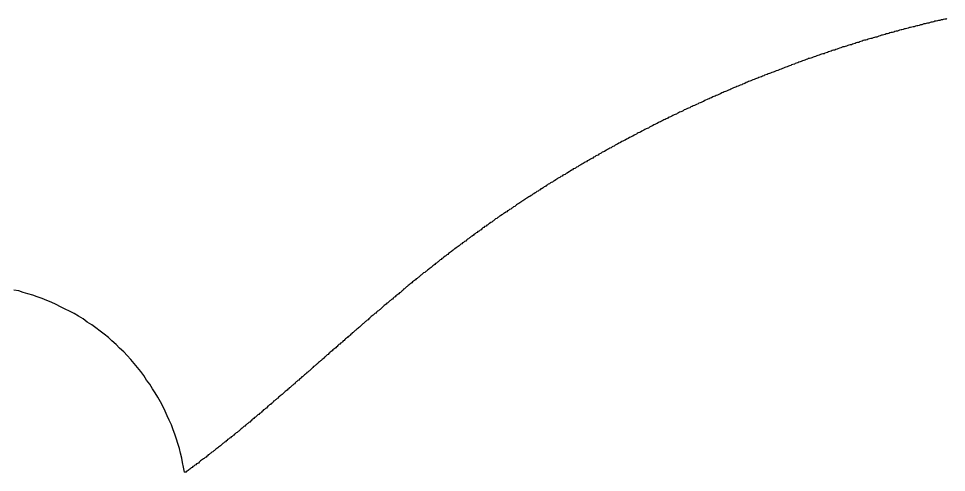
# Model space of a CAD drawing. Header units: millimetres. Extents: x 289 to 9778, y -894 to 6380.
# Drawn here: x 7106.31 to 7126.93, y -107.47 to -97.39 of the extents above; entities that cross this region are included whole.
import ezdxf

# ---------------------------------------------------------------- set-up
doc = ezdxf.new("R2010")
doc.units = ezdxf.units.MM
doc.layers.add('DRAW', color=7, linetype='Continuous')

msp = doc.modelspace()

# ---------------------------------------------------------------- linework, layer by layer
at = {"layer": 'DRAW'}
msp.add_polyline3d([(7126.94, -97.393, 0), (7126.92, -97.403, 0), (7126.89, -97.403, 0), (7126.86, -97.413, 0), (7126.84, -97.423, 0), (7126.81, -97.423, 0), (7126.78, -97.433, 0), (7126.75, -97.433, 0), (7126.73, -97.443, 0), (7126.7, -97.453, 0), (7126.67, -97.453, 0), (7126.65, -97.463, 0), (7126.62, -97.473, 0), (7126.59, -97.473, 0), (7126.57, -97.483, 0), (7126.54, -97.493, 0), (7126.51, -97.493, 0), (7126.48, -97.503, 0), (7126.46, -97.513, 0), (7126.43, -97.513, 0), (7126.4, -97.523, 0), (7126.38, -97.533, 0), (7126.35, -97.533, 0), (7126.32, -97.543, 0), (7126.29, -97.553, 0), (7126.27, -97.553, 0), (7126.24, -97.563, 0), (7126.21, -97.573, 0), (7126.19, -97.573, 0), (7126.16, -97.583, 0), (7126.13, -97.593, 0), (7126.11, -97.593, 0), (7126.08, -97.603, 0), (7126.05, -97.613, 0), (7126.02, -97.623, 0), (7126, -97.623, 0), (7125.97, -97.633, 0), (7125.94, -97.643, 0), (7125.92, -97.643, 0), (7125.89, -97.653, 0), (7125.86, -97.663, 0), (7125.84, -97.673, 0), (7125.81, -97.673, 0), (7125.78, -97.683, 0), (7125.76, -97.693, 0), (7125.73, -97.703, 0), (7125.7, -97.703, 0), (7125.67, -97.713, 0), (7125.65, -97.723, 0), (7125.62, -97.733, 0), (7125.59, -97.733, 0), (7125.57, -97.743, 0), (7125.54, -97.753, 0), (7125.51, -97.763, 0), (7125.49, -97.763, 0), (7125.46, -97.773, 0), (7125.43, -97.783, 0), (7125.41, -97.793, 0), (7125.38, -97.803, 0), (7125.35, -97.803, 0), (7125.33, -97.813, 0), (7125.3, -97.823, 0), (7125.27, -97.833, 0), (7125.25, -97.833, 0), (7125.22, -97.843, 0), (7125.19, -97.853, 0), (7125.17, -97.863, 0), (7125.14, -97.873, 0), (7125.11, -97.873, 0), (7125.08, -97.883, 0), (7125.06, -97.893, 0), (7125.03, -97.903, 0), (7125, -97.913, 0), (7124.98, -97.923, 0), (7124.95, -97.923, 0), (7124.92, -97.933, 0), (7124.9, -97.943, 0), (7124.87, -97.953, 0), (7124.84, -97.963, 0), (7124.82, -97.973, 0), (7124.79, -97.973, 0), (7124.76, -97.983, 0), (7124.74, -97.993, 0), (7124.71, -98.003, 0), (7124.68, -98.013, 0), (7124.66, -98.023, 0), (7124.63, -98.023, 0), (7124.6, -98.033, 0), (7124.58, -98.043, 0), (7124.55, -98.053, 0), (7124.52, -98.063, 0), (7124.5, -98.073, 0), (7124.47, -98.083, 0), (7124.45, -98.093, 0), (7124.42, -98.093, 0), (7124.39, -98.103, 0), (7124.37, -98.113, 0), (7124.34, -98.123, 0), (7124.31, -98.133, 0), (7124.29, -98.143, 0), (7124.26, -98.153, 0), (7124.23, -98.163, 0), (7124.21, -98.173, 0), (7124.18, -98.173, 0), (7124.15, -98.183, 0), (7124.13, -98.193, 0), (7124.1, -98.203, 0), (7124.07, -98.213, 0), (7124.05, -98.223, 0), (7124.02, -98.233, 0), (7123.99, -98.243, 0), (7123.97, -98.253, 0), (7123.94, -98.263, 0), (7123.92, -98.273, 0), (7123.89, -98.283, 0), (7123.86, -98.283, 0), (7123.84, -98.293, 0), (7123.81, -98.303, 0), (7123.78, -98.313, 0), (7123.76, -98.323, 0), (7123.73, -98.333, 0), (7123.7, -98.343, 0), (7123.68, -98.353, 0), (7123.65, -98.363, 0), (7123.63, -98.373, 0), (7123.6, -98.383, 0), (7123.57, -98.393, 0), (7123.55, -98.403, 0), (7123.52, -98.413, 0), (7123.49, -98.423, 0), (7123.47, -98.433, 0), (7123.44, -98.443, 0), (7123.42, -98.453, 0), (7123.39, -98.463, 0), (7123.36, -98.473, 0), (7123.34, -98.483, 0), (7123.31, -98.493, 0), (7123.29, -98.503, 0), (7123.26, -98.513, 0), (7123.23, -98.523, 0), (7123.21, -98.533, 0), (7123.18, -98.543, 0), (7123.15, -98.553, 0), (7123.13, -98.563, 0), (7123.1, -98.573, 0), (7123.08, -98.583, 0), (7123.05, -98.593, 0), (7123.02, -98.603, 0), (7123, -98.613, 0), (7122.97, -98.623, 0), (7122.95, -98.633, 0), (7122.92, -98.643, 0), (7122.89, -98.653, 0), (7122.87, -98.663, 0), (7122.84, -98.673, 0), (7122.82, -98.683, 0), (7122.79, -98.693, 0), (7122.76, -98.703, 0), (7122.74, -98.713, 0), (7122.71, -98.723, 0), (7122.69, -98.733, 0), (7122.66, -98.743, 0), (7122.63, -98.753, 0), (7122.61, -98.763, 0), (7122.58, -98.773, 0), (7122.56, -98.783, 0), (7122.53, -98.793, 0), (7122.51, -98.803, 0), (7122.48, -98.813, 0), (7122.45, -98.833, 0), (7122.43, -98.843, 0), (7122.4, -98.853, 0), (7122.38, -98.863, 0), (7122.35, -98.873, 0), (7122.32, -98.883, 0), (7122.3, -98.893, 0), (7122.27, -98.903, 0), (7122.25, -98.913, 0), (7122.22, -98.923, 0), (7122.2, -98.933, 0), (7122.17, -98.943, 0), (7122.14, -98.963, 0), (7122.12, -98.973, 0), (7122.09, -98.983, 0), (7122.07, -98.993, 0), (7122.04, -99.003, 0), (7122.02, -99.013, 0), (7121.99, -99.023, 0), (7121.97, -99.033, 0), (7121.94, -99.043, 0), (7121.91, -99.063, 0), (7121.89, -99.073, 0), (7121.86, -99.083, 0), (7121.84, -99.093, 0), (7121.81, -99.103, 0), (7121.79, -99.113, 0), (7121.76, -99.123, 0), (7121.74, -99.133, 0), (7121.71, -99.153, 0), (7121.68, -99.163, 0), (7121.66, -99.173, 0), (7121.63, -99.183, 0), (7121.61, -99.193, 0), (7121.58, -99.203, 0), (7121.56, -99.213, 0), (7121.53, -99.233, 0), (7121.51, -99.243, 0), (7121.48, -99.253, 0), (7121.46, -99.263, 0), (7121.43, -99.273, 0), (7121.41, -99.283, 0), (7121.38, -99.303, 0), (7121.35, -99.313, 0), (7121.33, -99.323, 0), (7121.3, -99.333, 0), (7121.28, -99.343, 0), (7121.25, -99.353, 0), (7121.23, -99.373, 0), (7121.2, -99.383, 0), (7121.18, -99.393, 0), (7121.15, -99.403, 0), (7121.13, -99.413, 0), (7121.1, -99.423, 0), (7121.08, -99.443, 0), (7121.05, -99.453, 0), (7121.03, -99.463, 0), (7121, -99.473, 0), (7120.98, -99.483, 0), (7120.95, -99.503, 0), (7120.93, -99.513, 0), (7120.9, -99.523, 0), (7120.88, -99.533, 0), (7120.85, -99.543, 0), (7120.83, -99.563, 0), (7120.8, -99.573, 0), (7120.78, -99.583, 0), (7120.75, -99.593, 0), (7120.73, -99.613, 0), (7120.7, -99.623, 0), (7120.68, -99.633, 0), (7120.65, -99.643, 0), (7120.63, -99.653, 0), (7120.6, -99.673, 0), (7120.58, -99.683, 0), (7120.55, -99.693, 0), (7120.53, -99.703, 0), (7120.5, -99.723, 0), (7120.48, -99.733, 0), (7120.45, -99.743, 0), (7120.43, -99.753, 0), (7120.4, -99.773, 0), (7120.38, -99.783, 0), (7120.36, -99.793, 0), (7120.33, -99.803, 0), (7120.31, -99.823, 0), (7120.28, -99.833, 0), (7120.26, -99.843, 0), (7120.23, -99.853, 0), (7120.21, -99.873, 0), (7120.18, -99.883, 0), (7120.16, -99.893, 0), (7120.13, -99.913, 0), (7120.11, -99.923, 0), (7120.08, -99.933, 0), (7120.06, -99.943, 0), (7120.04, -99.963, 0), (7120.01, -99.973, 0), (7119.99, -99.983, 0), (7119.96, -100.003, 0), (7119.94, -100.013, 0), (7119.91, -100.023, 0), (7119.89, -100.033, 0), (7119.86, -100.053, 0), (7119.84, -100.063, 0), (7119.82, -100.073, 0), (7119.79, -100.093, 0), (7119.77, -100.103, 0), (7119.74, -100.113, 0), (7119.72, -100.123, 0), (7119.69, -100.143, 0), (7119.67, -100.153, 0), (7119.65, -100.163, 0), (7119.62, -100.183, 0), (7119.6, -100.193, 0), (7119.57, -100.203, 0), (7119.55, -100.223, 0), (7119.52, -100.233, 0), (7119.5, -100.243, 0), (7119.48, -100.263, 0), (7119.45, -100.273, 0), (7119.43, -100.283, 0), (7119.4, -100.303, 0), (7119.38, -100.313, 0), (7119.36, -100.323, 0), (7119.33, -100.343, 0), (7119.31, -100.353, 0), (7119.28, -100.363, 0), (7119.26, -100.383, 0), (7119.24, -100.393, 0), (7119.21, -100.403, 0), (7119.19, -100.423, 0), (7119.16, -100.433, 0), (7119.14, -100.443, 0), (7119.12, -100.463, 0), (7119.09, -100.473, 0), (7119.07, -100.493, 0), (7119.05, -100.503, 0), (7119.02, -100.513, 0), (7119, -100.533, 0), (7118.97, -100.543, 0), (7118.95, -100.553, 0), (7118.93, -100.573, 0), (7118.9, -100.583, 0), (7118.88, -100.593, 0), (7118.86, -100.613, 0), (7118.83, -100.623, 0), (7118.81, -100.643, 0), (7118.78, -100.653, 0), (7118.76, -100.663, 0), (7118.74, -100.683, 0), (7118.71, -100.693, 0), (7118.69, -100.713, 0), (7118.67, -100.723, 0), (7118.64, -100.733, 0), (7118.62, -100.753, 0), (7118.6, -100.763, 0), (7118.57, -100.783, 0), (7118.55, -100.793, 0), (7118.53, -100.803, 0), (7118.5, -100.823, 0), (7118.48, -100.833, 0), (7118.46, -100.853, 0), (7118.43, -100.863, 0), (7118.41, -100.873, 0), (7118.39, -100.893, 0), (7118.36, -100.903, 0), (7118.34, -100.923, 0), (7118.32, -100.933, 0), (7118.29, -100.943, 0), (7118.27, -100.963, 0), (7118.25, -100.973, 0), (7118.22, -100.993, 0), (7118.2, -101.003, 0), (7118.18, -101.023, 0), (7118.15, -101.033, 0), (7118.13, -101.043, 0), (7118.11, -101.063, 0), (7118.08, -101.073, 0), (7118.06, -101.093, 0), (7118.04, -101.103, 0), (7118.02, -101.123, 0), (7117.99, -101.133, 0), (7117.97, -101.153, 0), (7117.95, -101.163, 0), (7117.92, -101.173, 0), (7117.9, -101.193, 0), (7117.88, -101.203, 0), (7117.86, -101.223, 0), (7117.83, -101.233, 0), (7117.81, -101.253, 0), (7117.79, -101.263, 0), (7117.76, -101.283, 0), (7117.74, -101.293, 0), (7117.72, -101.313, 0), (7117.7, -101.323, 0), (7117.67, -101.343, 0), (7117.65, -101.353, 0), (7117.63, -101.363, 0), (7117.61, -101.383, 0), (7117.58, -101.393, 0), (7117.56, -101.413, 0), (7117.54, -101.423, 0), (7117.52, -101.443, 0), (7117.49, -101.453, 0), (7117.47, -101.473, 0), (7117.45, -101.483, 0), (7117.43, -101.503, 0), (7117.4, -101.513, 0), (7117.38, -101.533, 0), (7117.36, -101.543, 0), (7117.34, -101.563, 0), (7117.31, -101.573, 0), (7117.29, -101.593, 0), (7117.27, -101.603, 0), (7117.25, -101.623, 0), (7117.22, -101.633, 0), (7117.2, -101.653, 0), (7117.18, -101.663, 0), (7117.16, -101.683, 0), (7117.14, -101.693, 0), (7117.11, -101.713, 0), (7117.09, -101.723, 0), (7117.07, -101.743, 0), (7117.05, -101.753, 0), (7117.02, -101.773, 0), (7117, -101.783, 0), (7116.98, -101.803, 0), (7116.96, -101.813, 0), (7116.94, -101.833, 0), (7116.91, -101.843, 0), (7116.89, -101.863, 0), (7116.87, -101.883, 0), (7116.85, -101.893, 0), (7116.83, -101.913, 0), (7116.81, -101.923, 0), (7116.78, -101.943, 0), (7116.76, -101.953, 0), (7116.74, -101.973, 0), (7116.72, -101.983, 0), (7116.7, -102.003, 0), (7116.67, -102.013, 0), (7116.65, -102.033, 0), (7116.63, -102.043, 0), (7116.61, -102.063, 0), (7116.59, -102.083, 0), (7116.57, -102.093, 0), (7116.55, -102.113, 0), (7116.52, -102.123, 0), (7116.5, -102.143, 0), (7116.48, -102.153, 0), (7116.46, -102.173, 0), (7116.44, -102.183, 0), (7116.42, -102.203, 0), (7116.39, -102.223, 0), (7116.37, -102.233, 0), (7116.35, -102.253, 0), (7116.33, -102.263, 0), (7116.31, -102.283, 0), (7116.29, -102.293, 0), (7116.27, -102.313, 0), (7116.25, -102.333, 0), (7116.22, -102.343, 0), (7116.2, -102.363, 0), (7116.18, -102.373, 0), (7116.16, -102.393, 0), (7116.14, -102.403, 0), (7116.12, -102.423, 0), (7116.1, -102.443, 0), (7116.08, -102.453, 0), (7116.06, -102.473, 0), (7116.04, -102.483, 0), (7116.01, -102.503, 0), (7115.99, -102.513, 0), (7115.97, -102.533, 0), (7115.95, -102.553, 0), (7115.93, -102.563, 0), (7115.91, -102.583, 0), (7115.89, -102.593, 0), (7115.87, -102.613, 0), (7115.85, -102.633, 0), (7115.83, -102.643, 0), (7115.81, -102.663, 0), (7115.79, -102.673, 0), (7115.76, -102.693, 0), (7115.74, -102.713, 0), (7115.72, -102.723, 0), (7115.7, -102.743, 0), (7115.68, -102.753, 0), (7115.66, -102.773, 0), (7115.64, -102.793, 0), (7115.62, -102.803, 0), (7115.6, -102.823, 0), (7115.58, -102.833, 0), (7115.56, -102.853, 0), (7115.54, -102.873, 0), (7115.52, -102.883, 0), (7115.5, -102.903, 0), (7115.48, -102.923, 0), (7115.46, -102.933, 0), (7115.44, -102.953, 0), (7115.42, -102.963, 0), (7115.4, -102.983, 0), (7115.38, -103.003, 0), (7115.36, -103.013, 0), (7115.34, -103.033, 0), (7115.31, -103.043, 0), (7115.29, -103.063, 0), (7115.27, -103.083, 0), (7115.25, -103.093, 0), (7115.23, -103.113, 0), (7115.21, -103.133, 0), (7115.19, -103.143, 0), (7115.17, -103.163, 0), (7115.15, -103.173, 0), (7115.13, -103.193, 0), (7115.11, -103.213, 0), (7115.09, -103.223, 0), (7115.07, -103.243, 0), (7115.05, -103.263, 0), (7115.03, -103.273, 0), (7115.01, -103.293, 0), (7114.99, -103.303, 0), (7114.97, -103.323, 0), (7114.95, -103.343, 0), (7114.93, -103.353, 0), (7114.91, -103.373, 0), (7114.89, -103.393, 0), (7114.87, -103.403, 0), (7114.86, -103.423, 0), (7114.84, -103.443, 0), (7114.82, -103.453, 0), (7114.8, -103.473, 0), (7114.78, -103.483, 0), (7114.76, -103.503, 0), (7114.74, -103.523, 0), (7114.72, -103.533, 0), (7114.7, -103.553, 0), (7114.68, -103.573, 0), (7114.66, -103.583, 0), (7114.64, -103.603, 0), (7114.62, -103.623, 0), (7114.6, -103.633, 0), (7114.58, -103.653, 0), (7114.56, -103.663, 0), (7114.54, -103.683, 0), (7114.52, -103.703, 0), (7114.5, -103.713, 0), (7114.48, -103.733, 0), (7114.46, -103.753, 0), (7114.44, -103.763, 0), (7114.42, -103.783, 0), (7114.4, -103.803, 0), (7114.39, -103.813, 0), (7114.37, -103.833, 0), (7114.35, -103.853, 0), (7114.33, -103.863, 0), (7114.31, -103.883, 0), (7114.29, -103.893, 0), (7114.27, -103.913, 0), (7114.25, -103.933, 0), (7114.23, -103.943, 0), (7114.21, -103.963, 0), (7114.19, -103.983, 0), (7114.17, -103.993, 0), (7114.15, -104.013, 0), (7114.13, -104.033, 0), (7114.12, -104.043, 0), (7114.1, -104.063, 0), (7114.08, -104.083, 0), (7114.06, -104.093, 0), (7114.04, -104.113, 0), (7114.02, -104.123, 0), (7114, -104.143, 0), (7113.98, -104.163, 0), (7113.96, -104.173, 0), (7113.94, -104.193, 0), (7113.92, -104.213, 0), (7113.91, -104.223, 0), (7113.89, -104.243, 0), (7113.87, -104.263, 0), (7113.85, -104.273, 0), (7113.83, -104.293, 0), (7113.81, -104.313, 0), (7113.79, -104.323, 0), (7113.77, -104.343, 0), (7113.75, -104.363, 0), (7113.73, -104.373, 0), (7113.72, -104.393, 0), (7113.7, -104.403, 0), (7113.68, -104.423, 0), (7113.66, -104.443, 0), (7113.64, -104.453, 0), (7113.62, -104.473, 0), (7113.6, -104.493, 0), (7113.58, -104.503, 0), (7113.56, -104.523, 0), (7113.55, -104.543, 0), (7113.53, -104.553, 0), (7113.51, -104.573, 0), (7113.49, -104.593, 0), (7113.47, -104.603, 0), (7113.45, -104.623, 0), (7113.43, -104.633, 0), (7113.41, -104.653, 0), (7113.39, -104.673, 0), (7113.38, -104.683, 0), (7113.36, -104.703, 0), (7113.34, -104.723, 0), (7113.32, -104.733, 0), (7113.3, -104.753, 0), (7113.28, -104.773, 0), (7113.26, -104.783, 0), (7113.24, -104.803, 0), (7113.23, -104.813, 0), (7113.21, -104.833, 0), (7113.19, -104.853, 0), (7113.17, -104.863, 0), (7113.15, -104.883, 0), (7113.13, -104.903, 0), (7113.11, -104.913, 0), (7113.1, -104.933, 0), (7113.08, -104.953, 0), (7113.06, -104.963, 0), (7113.04, -104.983, 0), (7113.02, -104.993, 0), (7113, -105.013, 0), (7112.98, -105.033, 0), (7112.97, -105.043, 0), (7112.95, -105.063, 0), (7112.93, -105.083, 0), (7112.91, -105.093, 0), (7112.89, -105.113, 0), (7112.87, -105.123, 0), (7112.85, -105.143, 0), (7112.83, -105.163, 0), (7112.82, -105.173, 0), (7112.8, -105.193, 0), (7112.78, -105.213, 0), (7112.76, -105.223, 0), (7112.74, -105.243, 0), (7112.72, -105.253, 0), (7112.71, -105.273, 0), (7112.69, -105.293, 0), (7112.67, -105.303, 0), (7112.65, -105.323, 0), (7112.63, -105.343, 0), (7112.61, -105.353, 0), (7112.59, -105.373, 0), (7112.58, -105.383, 0), (7112.56, -105.403, 0), (7112.54, -105.423, 0), (7112.52, -105.433, 0), (7112.5, -105.453, 0), (7112.48, -105.463, 0), (7112.46, -105.483, 0), (7112.45, -105.503, 0), (7112.43, -105.513, 0), (7112.41, -105.533, 0), (7112.39, -105.543, 0), (7112.37, -105.563, 0), (7112.35, -105.583, 0), (7112.33, -105.593, 0), (7112.32, -105.613, 0), (7112.3, -105.623, 0), (7112.28, -105.643, 0), (7112.26, -105.663, 0), (7112.24, -105.673, 0), (7112.22, -105.693, 0), (7112.21, -105.703, 0), (7112.19, -105.723, 0), (7112.17, -105.743, 0), (7112.15, -105.753, 0), (7112.13, -105.773, 0), (7112.11, -105.783, 0), (7112.09, -105.803, 0), (7112.08, -105.823, 0), (7112.06, -105.833, 0), (7112.04, -105.853, 0), (7112.02, -105.863, 0), (7112, -105.883, 0), (7111.98, -105.893, 0), (7111.97, -105.913, 0), (7111.95, -105.933, 0), (7111.93, -105.943, 0), (7111.91, -105.963, 0), (7111.89, -105.973, 0), (7111.87, -105.993, 0), (7111.85, -106.003, 0), (7111.84, -106.023, 0), (7111.82, -106.043, 0), (7111.8, -106.053, 0), (7111.78, -106.073, 0), (7111.76, -106.083, 0), (7111.74, -106.103, 0), (7111.73, -106.113, 0), (7111.71, -106.133, 0), (7111.69, -106.153, 0), (7111.67, -106.163, 0), (7111.65, -106.183, 0), (7111.63, -106.193, 0), (7111.61, -106.213, 0), (7111.6, -106.223, 0), (7111.58, -106.243, 0), (7111.56, -106.253, 0), (7111.54, -106.273, 0), (7111.52, -106.293, 0), (7111.5, -106.303, 0), (7111.49, -106.323, 0), (7111.47, -106.333, 0), (7111.45, -106.353, 0), (7111.43, -106.363, 0), (7111.41, -106.383, 0), (7111.39, -106.393, 0), (7111.37, -106.413, 0), (7111.36, -106.423, 0), (7111.34, -106.443, 0), (7111.32, -106.453, 0), (7111.3, -106.473, 0), (7111.28, -106.493, 0), (7111.26, -106.503, 0), (7111.24, -106.523, 0), (7111.23, -106.533, 0), (7111.21, -106.553, 0), (7111.19, -106.563, 0), (7111.17, -106.583, 0), (7111.15, -106.593, 0), (7111.13, -106.613, 0), (7111.11, -106.623, 0), (7111.1, -106.643, 0), (7111.08, -106.653, 0), (7111.06, -106.673, 0), (7111.04, -106.683, 0), (7111.02, -106.703, 0), (7111, -106.713, 0), (7110.98, -106.733, 0), (7110.96, -106.743, 0), (7110.95, -106.763, 0), (7110.93, -106.773, 0), (7110.91, -106.793, 0), (7110.89, -106.803, 0), (7110.87, -106.823, 0), (7110.85, -106.833, 0), (7110.83, -106.853, 0), (7110.82, -106.863, 0), (7110.8, -106.883, 0), (7110.78, -106.893, 0), (7110.76, -106.913, 0), (7110.74, -106.923, 0), (7110.72, -106.943, 0), (7110.7, -106.953, 0), (7110.68, -106.973, 0), (7110.67, -106.983, 0), (7110.65, -106.993, 0), (7110.63, -107.013, 0), (7110.61, -107.023, 0), (7110.59, -107.043, 0), (7110.57, -107.053, 0), (7110.55, -107.073, 0), (7110.53, -107.083, 0), (7110.51, -107.103, 0), (7110.5, -107.113, 0), (7110.48, -107.133, 0), (7110.46, -107.143, 0), (7110.44, -107.163, 0), (7110.42, -107.173, 0), (7110.4, -107.183, 0), (7110.38, -107.203, 0), (7110.36, -107.213, 0), (7110.34, -107.233, 0), (7110.33, -107.243, 0), (7110.31, -107.263, 0), (7110.29, -107.273, 0), (7110.27, -107.283, 0), (7110.25, -107.303, 0), (7110.23, -107.313, 0), (7110.21, -107.333, 0), (7110.19, -107.343, 0), (7110.17, -107.363, 0), (7110.15, -107.373, 0), (7110.14, -107.383, 0), (7110.12, -107.403, 0), (7110.1, -107.413, 0), (7110.08, -107.433, 0), (7110.06, -107.443, 0), (7110.04, -107.453, 0), (7110.02, -107.473, 0), (7110, -107.463, 0), (7109.98, -107.353, 0), (7109.96, -107.253, 0), (7109.94, -107.153, 0), (7109.91, -107.043, 0), (7109.89, -106.943, 0), (7109.85, -106.833, 0), (7109.82, -106.733, 0), (7109.79, -106.623, 0), (7109.75, -106.523, 0), (7109.71, -106.413, 0), (7109.66, -106.313, 0), (7109.62, -106.213, 0), (7109.57, -106.113, 0), (7109.52, -106.003, 0), (7109.47, -105.903, 0), (7109.41, -105.803, 0), (7109.35, -105.703, 0), (7109.29, -105.613, 0), (7109.23, -105.513, 0), (7109.16, -105.423, 0), (7109.1, -105.323, 0), (7109.03, -105.233, 0), (7108.96, -105.143, 0), (7108.88, -105.053, 0), (7108.81, -104.963, 0), (7108.73, -104.873, 0), (7108.65, -104.793, 0), (7108.56, -104.713, 0), (7108.48, -104.633, 0), (7108.39, -104.553, 0), (7108.31, -104.473, 0), (7108.22, -104.403, 0), (7108.13, -104.333, 0), (7108.03, -104.263, 0), (7107.94, -104.193, 0), (7107.84, -104.133, 0), (7107.75, -104.063, 0), (7107.65, -104.003, 0), (7107.55, -103.943, 0), (7107.45, -103.893, 0), (7107.35, -103.843, 0), (7107.25, -103.793, 0), (7107.15, -103.743, 0), (7107.04, -103.693, 0), (7106.94, -103.653, 0), (7106.84, -103.613, 0), (7106.73, -103.573, 0), (7106.63, -103.533, 0), (7106.52, -103.503, 0), (7106.42, -103.473, 0), (7106.32, -103.443, 0), (7106.21, -103.423, 0)], dxfattribs=at)

doc.saveas('drawing.dxf')
